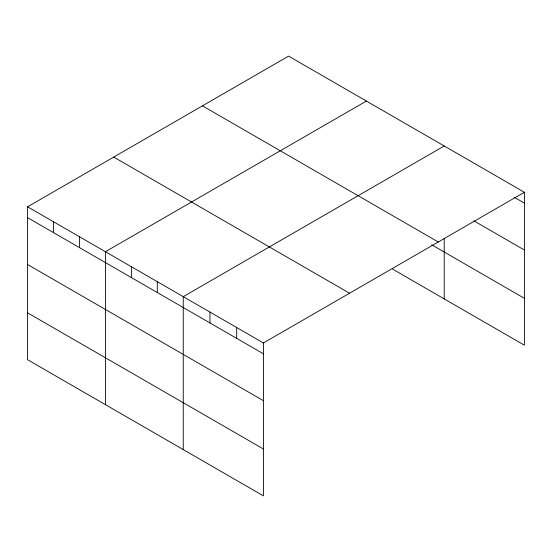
<?xml version="1.0" encoding="UTF-8"?>
<svg xmlns="http://www.w3.org/2000/svg" width="552" height="552" viewBox="0 0 552 552"><rect width="100%" height="100%" fill="white"/><g stroke="black" fill="none" stroke-linecap="round" stroke-linejoin="round"><path stroke-width="0.83" d="M27.6 206.8L263.421 342.951L263.421 495.875L27.6 359.725L27.6 206.8L288.579 56.125L524.4 192.275L524.4 345.2L392.341 268.955M366.397 101.057L105.418 251.726L105.418 404.651M444.222 145.983L183.243 296.659L183.243 449.583M263.421 342.951L524.4 192.275M514.009 197.133L524.4 203.136M473.92 220.869L524.4 250.015M202.453 105.846L438.274 241.997M431.623 244.757L524.4 298.322M113.726 157.078L349.547 293.229M27.6 217.66L263.421 353.811M27.6 264.539L263.421 400.69M27.6 312.846L263.421 448.997M444.222 238.471L444.222 298.908M236.698 327.522L236.698 338.383M209.967 312.087L209.967 322.948M157.299 281.686L157.299 292.546M131.362 266.706L131.362 277.566M79.481 236.753L79.481 247.613M53.537 221.773L53.537 232.633"/></g></svg>
